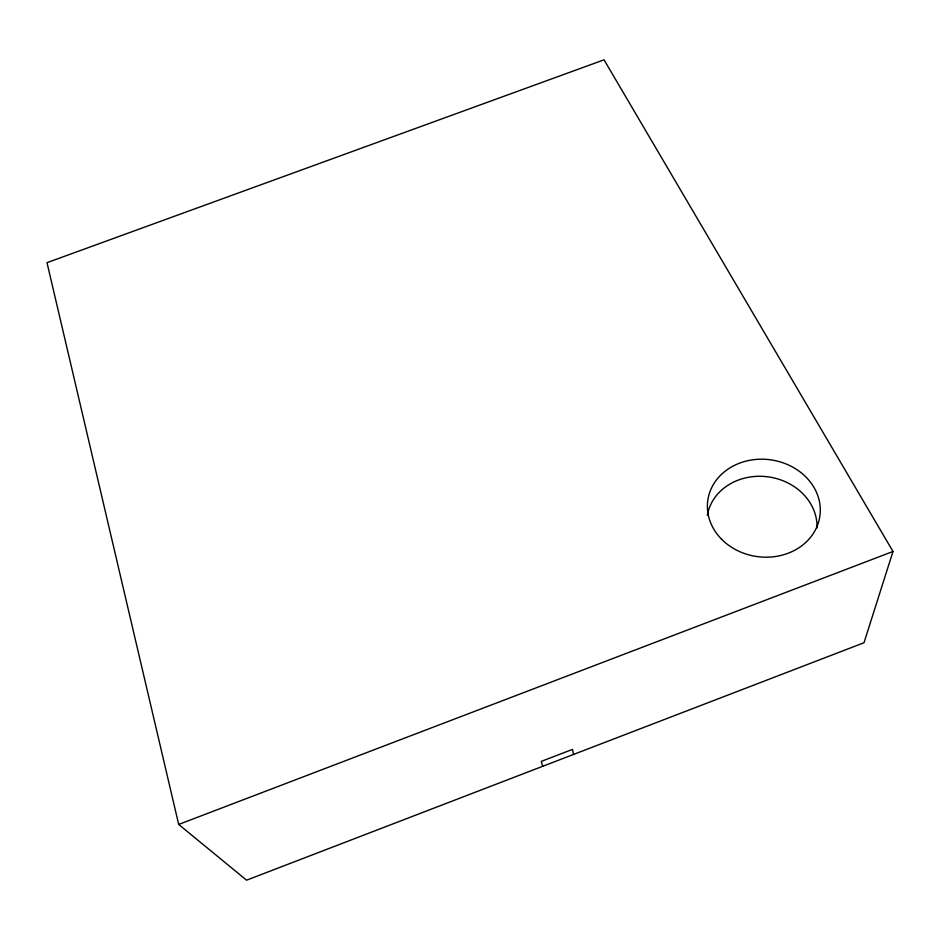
<?xml version="1.0" encoding="UTF-8"?>
<svg xmlns="http://www.w3.org/2000/svg" width="940" height="940" viewBox="0 0 940 940"><rect width="100%" height="100%" fill="white"/><g stroke="black" fill="none" stroke-linecap="round" stroke-linejoin="round"><path stroke-width="1.41" d="M893 551.475L864.001 642.737L246.586 880.181L178.694 824.451L47 262.671L604.044 59.819L893 551.475L178.694 824.451M542.697 766.3L541.287 761.388L572.484 749.403L573.564 754.432M707.35 515.108A55.319 48.057 8.5 0 1 767.005 476.709A55.319 48.057 8.5 0 1 817.013 527.998M721.497 539.137A56.6 48.856 7.8 0 0 817.354 525.648A56.6 48.856 7.8 0 0 752.67 459.813A56.6 48.856 7.8 0 0 721.497 539.137"/></g></svg>
